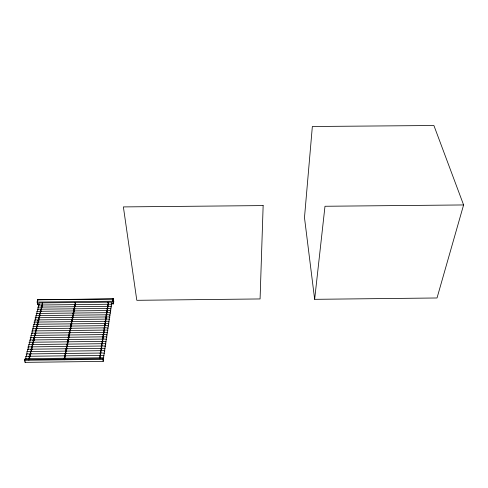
<?xml version="1.0" encoding="UTF-8"?>
<svg xmlns="http://www.w3.org/2000/svg" width="488" height="488" viewBox="0 0 488 488"><rect width="100%" height="100%" fill="white"/><g stroke="black" fill="none" stroke-linecap="round" stroke-linejoin="round"><path stroke-width="0.73" d="M33.08 344.857L33.093 344.308L32.678 344.315A3.123 0.848 -88.1 0 0 32.562 342.82M34.191 340.276L34.197 339.733L33.788 339.733A3.105 0.836 -88.3 0 0 33.672 338.245L34.087 338.239M34.739 338.001L34.746 337.464L34.337 337.464A3.093 0.836 -88.3 0 0 34.221 335.976L34.636 335.976M35.831 333.231L35.429 332.969A3.074 0.824 -88.4 0 0 35.313 331.486L35.722 331.48A3.154 0.842 -88.4 0 0 35.587 330.888A3.105 0.83 -88.4 0 1 35.837 333.231L35.825 333.499M37.442 326.576L37.039 326.313A3.044 0.811 -88.6 0 0 36.929 324.843L37.332 324.837A3.123 0.83 -88.6 0 0 37.204 324.245A3.074 0.817 -88.6 0 1 37.442 326.576L37.436 326.838M40.059 315.992L40.065 315.474M40.583 313.339L40.577 313.601A3.013 0.793 -88.9 0 0 40.345 311.301A3.062 0.805 -88.9 0 1 40.473 311.887L40.077 311.893A2.983 0.787 -88.9 0 1 40.181 313.345M42.108 307.019L42.108 307.275A2.983 0.781 -89.1 0 0 41.877 304.988A3.032 0.793 -89.1 0 1 42.005 305.573L41.608 305.579A2.958 0.775 -89.1 0 1 41.718 307.025M42.615 304.939L42.615 305.195A2.977 0.775 -89.1 0 0 42.383 302.908A3.026 0.787 -89.1 0 1 42.511 303.493L42.114 303.499A2.946 0.769 -89.1 0 1 42.218 304.939M29.676 358.936L29.689 358.375L29.268 358.381A3.19 0.872 -87.8 0 0 29.146 356.862M30.262 356.277L29.841 356.002A3.184 0.872 -87.8 0 0 29.725 354.489L30.146 354.483A3.263 0.891 -87.9 0 0 30.006 353.891A3.209 0.878 -87.9 0 1 30.262 356.277L30.256 356.551M41.596 309.636L41.602 309.118L41.206 309.118A2.965 0.775 -89 0 0 41.102 307.672L41.498 307.666A3.044 0.793 -89 0 0 41.37 307.08A2.995 0.781 -89 0 1 41.596 309.636M314.65 299.327L324.984 206.265L463.6 204.948L437.022 297.979L314.65 299.327L304.481 217.611L312.35 126.502L433.905 125.514L463.6 204.948M113.436 302.676L113.582 301.37M111.74 303.871L113.46 303.853L113.802 301.499L113.338 298.882L37.698 299.711L37.112 302.072L37.863 304.689L39.577 304.671M103.322 360.717A3.666 0.634 -88.8 0 0 102.883 358.65L24.571 359.589L24.4 360.278L25.089 362.346L103.218 361.407L103.322 360.717A3.239 0.561 -88.9 0 0 103.163 357.765L25.022 358.704A3.239 0.903 -87.7 0 1 25.254 360.016M113.259 303.859C112.746 298.064 112.972 295.838 113.259 303.579L111.74 303.597M113.46 303.853L112.99 301.236L113.338 298.882M103.218 361.407L102.883 358.65M25.089 362.346L25.26 361.657M38.058 304.689L37.308 302.072L37.899 299.711L37.381 302.054L38.058 304.408L39.577 304.396M74.573 304.628A3.038 0.653 -89.4 0 1 74.676 305.214L75.073 305.207A2.958 0.634 -89.4 0 1 75.164 306.653M107.628 304.262A3.032 0.512 -89.6 0 1 107.708 304.847L108.104 304.841A2.958 0.5 -89.7 0 1 108.177 306.287M74.158 306.714A3.044 0.659 -89.3 0 1 74.261 307.3L74.658 307.3A2.971 0.64 -89.3 0 1 74.749 308.745A3.044 0.659 -89.3 0 1 74.743 309.264M107.391 306.934L107.787 306.928A2.965 0.5 -89.6 0 1 107.86 308.373L107.464 308.379A2.965 0.506 -89.6 0 0 107.391 306.934A3.044 0.518 -89.6 0 0 107.305 306.348M74.261 307.3A2.971 0.64 -89.3 0 1 74.353 308.751L74.749 308.745M73.737 308.819A3.056 0.659 -89.3 0 1 73.847 309.404L74.243 309.398A2.977 0.64 -89.3 0 1 74.335 310.85A3.056 0.659 -89.3 0 1 74.335 311.149M107.061 309.032L107.464 309.026A2.977 0.506 -89.6 0 1 107.537 310.478L107.14 310.484A2.977 0.506 -89.6 0 0 107.061 309.032A3.05 0.518 -89.6 0 0 106.982 308.446M73.847 309.404A2.977 0.647 -89.3 0 1 73.938 310.856L74.335 310.85M73.316 310.929A3.062 0.665 -89.3 0 1 73.426 311.515L73.822 311.515A2.989 0.647 -89.3 0 1 73.914 312.967M106.652 310.557A3.062 0.525 -89.6 0 1 106.738 311.143L107.134 311.137A2.983 0.506 -89.6 0 1 107.214 312.595M39.955 314.016L39.558 314.016A2.995 0.787 -88.9 0 1 39.668 315.474M73.005 313.644L73.401 313.638M106.408 313.265L106.811 313.259A2.995 0.512 -89.5 0 1 106.884 314.717M39.437 316.157L39.04 316.157A3.001 0.793 -88.8 0 1 39.15 317.621L39.546 317.877A3.032 0.799 -88.8 0 0 39.308 315.565M72.468 315.193A3.087 0.671 -89.2 0 1 72.578 315.779L72.98 315.773A3.007 0.653 -89.2 0 1 73.072 317.237A3.087 0.671 -89.2 0 1 73.072 317.499M106.079 315.4L106.482 315.4A3.001 0.512 -89.5 0 1 106.555 316.858L106.158 316.865A3.001 0.518 -89.5 0 0 106.079 315.4A3.08 0.531 -89.5 0 0 105.994 314.815M73.475 315.882L73.078 315.882A3.074 0.671 -89.2 0 0 72.895 313.058M72.578 315.779A3.007 0.653 -89.2 0 1 72.669 317.243L73.072 317.237M72.041 317.34A3.093 0.677 -89.1 0 1 72.151 317.932L72.553 317.926A3.013 0.659 -89.1 0 1 72.645 319.39A3.093 0.671 -89.1 0 1 72.639 319.957M105.75 317.548L106.152 317.548A3.013 0.518 -89.5 0 1 106.225 319.006L105.823 319.012M72.651 318.03L73.054 318.024M72.151 317.932A3.013 0.659 -89.1 0 1 72.242 319.39L72.645 319.39M38.393 320.47L37.991 320.476A3.026 0.799 -88.7 0 1 38.101 321.94L38.503 322.202A3.05 0.805 -88.7 0 0 38.265 319.884M71.718 320.091L72.126 320.085A3.026 0.659 -89.1 0 1 72.218 321.555L71.815 321.555A3.026 0.665 -89.1 0 0 71.718 320.091A3.105 0.677 -89.1 0 0 71.614 319.506M105.414 319.707L105.817 319.707A3.026 0.518 -89.4 0 1 105.896 321.171L105.493 321.177M37.552 320.573L39.003 320.561M37.021 322.745L38.479 322.727M71.291 322.263L71.693 322.263A3.038 0.665 -89 0 1 71.785 323.733L71.382 323.733A3.038 0.665 -89 0 0 71.291 322.263A3.111 0.683 -89 0 0 71.181 321.677M105.079 321.879L105.481 321.879A3.032 0.525 -89.4 0 1 105.561 323.349L105.158 323.349A3.032 0.525 -89.4 0 0 105.079 321.879A3.111 0.537 -89.4 0 0 104.993 321.293M70.852 324.453L71.26 324.447A3.044 0.665 -89 0 1 71.352 325.923L70.949 325.923A3.044 0.671 -89 0 0 70.852 324.453A3.123 0.689 -89 0 0 70.742 323.861M104.743 324.069L105.146 324.062A3.044 0.525 -89.4 0 1 105.225 325.533L104.822 325.539A3.044 0.525 -89.4 0 0 104.743 324.069A3.123 0.543 -89.4 0 0 104.652 323.477M36.49 324.929L37.948 324.91M70.418 326.649L70.821 326.649A3.056 0.671 -89 0 1 70.919 328.125L70.51 328.125A3.056 0.671 -88.9 0 0 70.418 326.649A3.135 0.689 -88.9 0 0 70.309 326.063M104.401 326.265L104.81 326.259A3.05 0.531 -89.3 0 1 104.889 327.735L104.481 327.741A3.05 0.531 -89.3 0 0 104.401 326.265A3.129 0.543 -89.3 0 0 104.316 325.673M69.869 328.278A3.142 0.695 -88.9 0 1 69.979 328.863L70.388 328.857A3.062 0.677 -88.9 0 1 70.479 330.339A3.142 0.689 -88.9 0 1 70.479 330.608M103.974 327.881A3.142 0.549 -89.3 0 1 104.06 328.473L104.469 328.467A3.062 0.531 -89.3 0 1 104.548 329.949L104.139 329.949M69.979 328.863A3.062 0.677 -88.9 0 1 70.071 330.345L70.479 330.339M69.424 330.498A3.154 0.695 -88.9 0 1 69.534 331.09L69.943 331.084A3.074 0.677 -88.9 0 1 70.04 332.566A3.154 0.695 -88.9 0 1 70.034 333.145M103.718 330.693L104.127 330.693A3.074 0.531 -89.3 0 1 104.206 332.169L103.798 332.175A3.074 0.537 -89.2 0 0 103.718 330.693A3.154 0.549 -89.2 0 0 103.627 330.108M69.534 331.09A3.074 0.677 -88.9 0 1 69.632 332.572L70.04 332.566M68.979 332.737A3.166 0.701 -88.8 0 1 69.089 333.328L69.503 333.322A3.087 0.683 -88.8 0 1 69.595 334.805A3.166 0.701 -88.8 0 1 69.601 335.122M103.371 332.932L103.785 332.926A3.08 0.537 -89.2 0 1 103.865 334.408L103.45 334.414A3.08 0.537 -89.2 0 0 103.371 332.932A3.166 0.555 -89.2 0 0 103.285 332.34M69.595 334.805L69.186 334.811A3.087 0.683 -88.8 0 0 69.089 333.328M68.643 335.579L69.052 335.573A3.099 0.683 -88.8 0 1 69.15 337.062L68.741 337.068A3.099 0.689 -88.8 0 0 68.643 335.579A3.178 0.708 -88.8 0 0 68.533 334.988M69.168 335.622L69.577 335.616M103.023 335.177L103.438 335.177A3.093 0.537 -89.2 0 1 103.517 336.665L103.102 336.665A3.093 0.543 -89.2 0 0 103.023 335.177A3.172 0.555 -89.2 0 0 102.938 334.591M68.082 337.251A3.184 0.708 -88.7 0 1 68.192 337.842L68.607 337.836A3.105 0.689 -88.7 0 1 68.704 339.331A3.184 0.708 -88.7 0 1 68.698 339.874M68.723 337.879L69.131 337.873M102.675 337.44L103.09 337.434A3.105 0.543 -89.1 0 1 103.169 338.928L102.754 338.934A3.105 0.543 -89.1 0 0 102.675 337.44A3.184 0.561 -89.1 0 0 102.584 336.848M68.192 337.842A3.105 0.689 -88.7 0 1 68.29 339.331L68.704 339.331M67.74 340.118L68.155 340.112M102.321 339.715L102.736 339.709A3.117 0.543 -89.1 0 1 102.822 341.204L102.407 341.21A3.117 0.549 -89.1 0 0 102.321 339.715A3.196 0.561 -89.1 0 0 102.236 339.123M32.684 340.563L34.172 340.545M68.686 340.142L68.271 340.148A3.184 0.708 -88.7 0 0 68.29 339.331M67.838 341.612L68.253 341.612M32.129 342.85L33.623 342.832M67.173 341.82A3.209 0.72 -88.6 0 1 67.283 342.411L67.698 342.405M67.82 342.43L68.235 342.423M101.974 342.003L102.388 341.996A3.123 0.549 -89.1 0 1 102.468 343.497L102.053 343.503M67.802 343.906L67.387 343.906A3.129 0.701 -88.6 0 0 67.283 342.411M66.825 344.711L67.246 344.711M101.614 344.302L102.035 344.302A3.135 0.549 -89 0 1 102.114 345.803L101.699 345.809M66.929 346.218L67.344 346.212M104.926 345.986L27.944 346.895A3.184 0.878 -88 0 1 28.194 349.536M31.854 347.438L31.433 347.444A3.148 0.854 -88 0 1 31.555 348.95L31.97 348.944A3.233 0.878 -88 0 1 31.946 349.768A3.19 0.866 -88 0 0 31.714 346.846M66.368 347.029L66.783 347.029M101.26 346.62L101.675 346.614A3.148 0.555 -89 0 1 101.76 348.121L101.339 348.127M66.466 348.536L66.886 348.53M65.788 348.774A3.239 0.726 -88.5 0 1 65.904 349.365L66.325 349.359A3.16 0.708 -88.5 0 1 66.423 350.866A3.239 0.726 -88.5 0 1 66.423 351.14M100.9 348.95L101.315 348.944A3.16 0.555 -89 0 1 101.4 350.451L100.979 350.457A3.16 0.561 -89 0 0 100.9 348.95A3.239 0.573 -89 0 0 100.809 348.359M65.904 349.365A3.16 0.708 -88.5 0 1 66.002 350.872L66.423 350.866M65.435 351.708L65.856 351.702A3.172 0.714 -88.4 0 1 65.959 353.214L65.538 353.22A3.172 0.714 -88.4 0 0 65.435 351.708A3.251 0.732 -88.4 0 0 65.319 351.116M100.443 350.701A3.251 0.58 -88.9 0 1 100.534 351.293L100.955 351.287A3.166 0.561 -88.9 0 1 101.04 352.8L100.619 352.806A3.166 0.561 -88.9 0 0 100.595 352.007M64.971 354.068L65.392 354.062A3.184 0.714 -88.4 0 1 65.49 355.575L65.069 355.581A3.184 0.72 -88.4 0 0 64.971 354.068A3.263 0.738 -88.4 0 0 64.849 353.477M100.077 353.056A3.263 0.58 -88.9 0 1 100.174 353.647L100.595 353.641A3.178 0.561 -88.9 0 1 100.674 355.16L100.253 355.16M28.719 356.85L30.238 356.832M64.379 355.85L64.947 356.661A3.19 0.72 -88.3 0 1 65.02 357.954A3.276 0.738 -88.3 0 1 65.014 358.509M99.808 356.02L100.229 356.014A3.19 0.567 -88.8 0 1 100.314 357.533L99.888 357.539A3.19 0.567 -88.8 0 0 99.808 356.02A3.276 0.586 -88.8 0 0 99.711 355.429M64.495 356.441L64.526 356.667A3.19 0.72 -88.3 0 1 64.599 357.96L65.02 357.954M28.987 359.253L28.566 359.253A3.203 0.878 -87.7 0 1 28.652 359.973M63.904 358.241A3.288 0.744 -88.3 0 1 64.019 358.826L64.447 358.826A3.203 0.726 -88.3 0 1 64.501 359.29M24.4 360.278L102.785 359.333M37.936 299.839L113.167 299.016M37.112 302.072L112.99 301.236M74.987 302.548A3.026 0.653 -89.4 0 1 75.091 303.133L75.487 303.127A2.952 0.634 -89.4 0 1 75.573 304.573M107.946 302.182A3.026 0.512 -89.7 0 1 108.031 302.767L108.427 302.767A2.946 0.5 -89.7 0 1 108.501 304.207M64.8 355.844L64.922 356.435M64.331 358.235A3.288 0.744 -88.3 0 1 64.447 358.826M64.019 358.826A3.203 0.726 -88.3 0 1 64.074 359.296M64.099 359.546A3.203 0.726 -88.3 0 1 64.111 359.808M99.345 357.814A3.288 0.586 -88.8 0 1 99.436 358.405L99.863 358.399A3.203 0.567 -88.8 0 1 99.906 358.869M28.847 358.656A3.233 0.884 -87.7 0 1 29.079 359.967M99.888 357.539A3.276 0.586 -88.8 0 1 99.888 357.814M65.27 353.471A3.263 0.732 -88.4 0 1 65.392 354.062M65.496 355.624A3.263 0.732 -88.4 0 1 65.483 356.179M100.174 353.647A3.178 0.567 -88.9 0 1 100.253 354.892M65.74 351.11A3.251 0.732 -88.4 0 1 65.856 351.702M65.959 353.257A3.251 0.732 -88.4 0 1 65.959 353.532M100.534 351.293A3.166 0.561 -88.9 0 1 100.558 351.519M100.619 352.806A3.251 0.58 -88.9 0 1 100.619 353.08M100.986 350.5A3.239 0.573 -89 0 1 100.979 351.049M66.209 348.767A3.239 0.726 -88.5 0 1 66.325 349.359M101.168 346.029A3.227 0.573 -89 0 1 101.327 348.993M66.667 346.437A3.233 0.72 -88.5 0 1 66.88 349.127M101.522 343.717A3.215 0.567 -89 0 1 101.687 345.303M67.13 344.119A3.221 0.72 -88.6 0 1 67.338 346.803M101.882 341.411A3.209 0.567 -89.1 0 1 102.053 343.814M67.588 341.814A3.209 0.714 -88.6 0 1 67.802 344.217M102.407 341.252A3.196 0.561 -89.1 0 1 102.401 341.795M68.039 339.526A3.196 0.714 -88.7 0 1 68.253 341.923M102.761 338.977A3.184 0.561 -89.1 0 1 102.742 339.788M68.491 337.245A3.184 0.708 -88.7 0 1 68.607 337.836M68.942 334.981A3.178 0.701 -88.8 0 1 69.052 335.573M69.156 337.104A3.178 0.701 -88.8 0 1 69.156 337.373M103.102 336.665A3.172 0.555 -89.2 0 1 103.09 337.476M103.456 334.457A3.166 0.555 -89.2 0 1 103.45 334.994M69.388 332.731A3.166 0.701 -88.8 0 1 69.503 333.322M69.833 330.498A3.154 0.695 -88.9 0 1 69.943 331.084M103.798 332.175A3.154 0.549 -89.2 0 1 103.798 332.444M103.676 358.326A3.227 0.555 -88.9 0 0 103.517 355.38L25.614 356.313A3.227 0.897 -87.7 0 1 25.87 358.979M104.029 355.953A3.215 0.555 -88.9 0 0 103.871 353.013L26.2 353.94A3.221 0.897 -87.8 0 1 26.456 356.6M104.383 353.587A3.203 0.549 -89 0 0 104.225 350.652L26.785 351.574A3.209 0.891 -87.9 0 1 27.047 353.952M104.737 351.238A3.19 0.549 -89 0 0 104.578 348.31L27.365 349.231A3.196 0.884 -87.9 0 1 27.627 351.604M104.926 345.986A3.184 0.543 -89 0 1 105.085 348.908M105.426 346.584A3.172 0.543 -89.1 0 0 105.274 343.668L28.517 344.571A3.172 0.872 -88 0 1 28.768 347.212M105.774 344.278A3.16 0.543 -89.1 0 0 105.621 341.368L29.091 342.265A3.16 0.872 -88.1 0 1 29.335 344.9M106.116 341.984A3.148 0.537 -89.2 0 0 105.963 339.081L29.658 339.971A3.154 0.866 -88.2 0 1 29.914 342.332M106.457 339.703A3.142 0.537 -89.2 0 0 106.305 336.805L30.225 337.696A3.142 0.86 -88.2 0 1 30.47 340.319M106.793 337.434A3.129 0.531 -89.2 0 0 106.64 334.542L30.787 335.427A3.129 0.854 -88.3 0 1 31.025 338.044M107.128 335.183A3.117 0.531 -89.3 0 0 106.982 332.298L31.342 333.176A3.117 0.854 -88.3 0 1 31.592 335.518M107.464 332.938A3.105 0.525 -89.3 0 0 107.311 330.059L31.897 330.931A3.111 0.848 -88.4 0 1 32.135 333.542M29.689 358.656A3.221 0.878 -87.8 0 0 29.426 356.27A3.276 0.897 -87.8 0 1 29.567 356.862M64.599 357.96A3.276 0.738 -88.3 0 1 64.587 358.515M65.069 355.581A3.263 0.738 -88.4 0 1 65.069 355.862M65.538 353.263A3.251 0.732 -88.4 0 1 65.538 353.538M66.002 350.872A3.239 0.726 -88.5 0 1 66.002 351.147M66.252 346.443A3.233 0.726 -88.5 0 1 66.46 349.127M66.71 344.125A3.221 0.72 -88.6 0 1 66.923 346.803M33.093 344.583A3.154 0.854 -88.2 0 0 32.836 342.222A3.209 0.866 -88.2 0 1 32.977 342.814M67.387 343.949A3.209 0.72 -88.6 0 1 67.387 344.223M67.625 339.532A3.196 0.714 -88.7 0 1 67.838 341.929M33.947 337.647A3.135 0.842 -88.3 0 1 34.197 340.002M34.502 335.384A3.123 0.842 -88.3 0 1 34.746 337.733M68.741 337.11A3.178 0.708 -88.8 0 1 68.723 337.922M69.192 334.853A3.166 0.701 -88.8 0 1 69.186 335.122M69.632 332.615A3.154 0.695 -88.9 0 1 69.625 333.151M70.071 330.345A3.142 0.695 -88.9 0 1 70.071 330.608M70.516 328.168A3.135 0.689 -88.9 0 1 70.498 328.973M70.949 325.966A3.123 0.689 -89 0 1 70.931 326.765M71.382 323.733A3.111 0.683 -89 0 1 71.376 324.264M71.815 321.598A3.105 0.677 -89.1 0 1 71.815 321.866M72.248 319.433A3.093 0.677 -89.1 0 1 72.236 319.963M72.669 317.243A3.087 0.671 -89.2 0 1 72.669 317.505M39.833 313.424A3.019 0.793 -88.9 0 1 40.065 315.73M107.799 330.712A3.099 0.525 -89.3 0 0 107.647 327.838L32.446 328.705A3.099 0.842 -88.5 0 1 32.696 331.041M104.06 328.473A3.062 0.531 -89.3 0 1 104.139 329.687M108.129 328.497A3.087 0.518 -89.4 0 0 107.976 325.63L32.995 326.49A3.087 0.836 -88.5 0 1 33.233 329.089M104.481 327.784A3.129 0.543 -89.3 0 1 104.475 328.314M108.458 326.295A3.074 0.518 -89.4 0 0 108.306 323.434L33.544 324.288A3.08 0.836 -88.6 0 1 33.788 326.618M104.822 325.581A3.123 0.543 -89.4 0 1 104.822 325.844M108.781 324.105A3.068 0.512 -89.4 0 0 108.635 321.25L34.087 322.098A3.068 0.83 -88.6 0 1 34.319 324.691M105.152 323.922A3.111 0.537 -89.4 0 1 105.146 324.185M109.105 321.928A3.056 0.512 -89.5 0 0 108.958 319.079L34.624 319.927A3.056 0.824 -88.7 0 1 34.868 322.245M105.329 319.121A3.099 0.537 -89.4 0 1 105.493 321.482M39.058 305.232A2.983 0.793 -89.1 0 0 38.826 302.944L111.496 302.145A2.983 0.488 -89.7 0 1 111.642 304.945M75.183 304.616A3.026 0.653 -89.4 0 1 75.183 304.872M75.384 302.542A3.026 0.647 -89.4 0 1 75.487 303.127M75.579 304.61A3.026 0.647 -89.4 0 1 75.579 304.872M75.091 303.133A2.952 0.634 -89.4 0 1 75.183 304.573M108.104 304.768A3.026 0.512 -89.7 0 1 108.092 305.024M108.031 302.767A2.946 0.5 -89.7 0 1 108.104 304.213M70.278 328.272A3.142 0.689 -88.9 0 1 70.388 328.857M70.717 326.057A3.135 0.689 -89 0 1 70.821 326.649M70.925 328.168A3.135 0.689 -89 0 1 70.912 328.699M71.15 323.861A3.123 0.683 -89 0 1 71.26 324.447M71.358 325.966A3.123 0.683 -89 0 1 71.358 326.228M71.584 321.671A3.111 0.683 -89 0 1 71.693 322.263M71.791 323.776A3.111 0.683 -89 0 1 71.785 324.3M72.017 319.5A3.105 0.677 -89.1 0 1 72.126 320.085M72.218 321.598A3.105 0.677 -89.1 0 1 72.218 321.86M105.664 316.962A3.093 0.531 -89.5 0 1 105.829 319.317M72.444 317.34A3.093 0.671 -89.1 0 1 72.553 317.926M37.863 322.647A3.111 0.824 -88.7 0 0 37.735 322.062A3.062 0.811 -88.7 0 1 37.972 324.38L37.57 324.123A3.032 0.805 -88.7 0 0 37.46 322.653M35.392 320.335A3.05 0.817 -88.7 0 0 35.16 317.755L109.281 316.919A3.05 0.506 -89.5 0 1 109.428 319.762M73.426 311.515A2.989 0.647 -89.3 0 1 73.517 312.973M73.511 313.491A3.062 0.665 -89.3 0 1 73.499 313.754L73.895 313.747A3.062 0.665 -89.3 0 0 73.908 313.485M73.938 310.899A3.056 0.659 -89.3 0 1 73.92 311.673M74.353 308.751A3.044 0.659 -89.3 0 1 74.335 309.526M72.871 315.187A3.087 0.671 -89.2 0 1 72.98 315.773M106.152 317.377A3.001 0.518 -89.5 0 1 106.14 317.633M106.323 312.68A3.074 0.525 -89.5 0 1 106.476 315.547M73.298 313.052A3.074 0.665 -89.2 0 1 73.487 315.663M106.811 313.162A3.062 0.525 -89.6 0 0 106.817 312.637A2.983 0.512 -89.6 0 0 106.738 311.143M73.718 310.923A3.062 0.665 -89.3 0 1 73.822 311.509M107.134 311.045A3.05 0.518 -89.6 0 1 107.128 311.301M74.139 308.812A3.056 0.659 -89.3 0 1 74.243 309.398M74.554 306.708A3.044 0.659 -89.3 0 1 74.658 307.294M107.464 308.379A3.044 0.518 -89.6 0 1 107.451 309.154M35.929 317.92A3.038 0.817 -88.8 0 0 35.691 315.608L109.605 314.772A3.038 0.506 -89.5 0 1 109.751 317.609M36.454 316.035A3.032 0.811 -88.8 0 0 36.222 313.467L109.928 312.637A3.026 0.506 -89.6 0 1 110.068 315.468M36.984 313.644A3.019 0.805 -88.9 0 0 36.746 311.338L110.245 310.514A3.019 0.5 -89.6 0 1 110.386 313.339M37.509 311.521A3.007 0.805 -89 0 0 37.271 309.221L110.562 308.404A3.007 0.5 -89.6 0 1 110.703 311.222M38.021 309.673A3.001 0.799 -89 0 0 37.796 307.117L110.874 306.305A3.001 0.494 -89.6 0 1 111.02 309.118M24.571 359.589A3.672 1.025 -87.6 0 1 24.87 359.961M74.676 305.214A2.958 0.64 -89.4 0 1 74.768 306.659A3.038 0.653 -89.4 0 1 74.762 307.172M74.969 304.622A3.038 0.653 -89.4 0 1 75.073 305.207M107.708 304.847A2.958 0.5 -89.6 0 1 107.787 306.287A3.032 0.512 -89.6 0 1 107.781 306.806M38.546 307.318A2.989 0.793 -89.1 0 0 38.314 305.024L111.185 304.219A2.989 0.494 -89.7 0 1 111.331 307.025M31.403 351.281L31.403 351.555A3.19 0.866 -88 0 0 31.147 349.182A3.239 0.878 -88 0 1 31.287 349.774L30.866 349.78A3.16 0.86 -88 0 1 30.988 351.287L31.403 351.281M32.531 346.62L32.519 347.169A3.172 0.86 -88.1 0 0 32.281 344.528A3.221 0.872 -88.1 0 1 32.415 345.12L32.001 345.126A3.135 0.854 -88.1 0 1 32.116 346.626L32.531 346.62M33.648 342.015L33.648 342.283A3.142 0.848 -88.2 0 0 33.398 339.929A3.196 0.86 -88.2 0 1 33.532 340.52L33.117 340.526A3.117 0.842 -88.2 0 1 33.233 342.021L33.648 342.015M35.295 335.207L35.288 335.476A3.111 0.836 -88.4 0 0 35.044 333.127A3.166 0.848 -88.4 0 1 35.179 333.719L34.77 333.725A3.087 0.83 -88.4 0 1 34.886 335.207L35.295 335.207M36.374 330.73L36.374 330.998A3.093 0.824 -88.5 0 0 36.13 328.662A3.142 0.842 -88.5 0 1 36.264 329.254L35.856 329.26A3.062 0.817 -88.5 0 1 35.966 330.736L36.374 330.73M36.911 328.515L36.911 328.778A3.08 0.824 -88.6 0 0 36.667 326.448A3.135 0.836 -88.6 0 1 36.801 327.039L36.393 327.045A3.056 0.817 -88.6 0 1 36.502 328.515L36.911 328.515M41.096 311.222L41.09 311.484A3.007 0.787 -89 0 0 40.864 309.185A3.056 0.799 -89 0 1 40.986 309.77L40.589 309.776A2.977 0.781 -89 0 1 40.699 311.228L41.096 311.222M30.835 353.635L30.835 353.91A3.203 0.872 -87.9 0 0 30.579 351.531A3.251 0.884 -87.9 0 1 30.72 352.123L30.299 352.129A3.172 0.866 -87.9 0 1 30.415 353.635L30.835 353.635M263.148 205.588L260.08 298.949L136.799 300.309L123.379 206.912L263.148 205.588M38.918 318.304L38.515 318.31A3.013 0.799 -88.8 0 1 38.625 319.774L39.028 319.768A3.044 0.805 -88.8 0 0 38.79 317.719A3.093 0.817 -88.8 0 1 38.918 318.304"/></g></svg>
